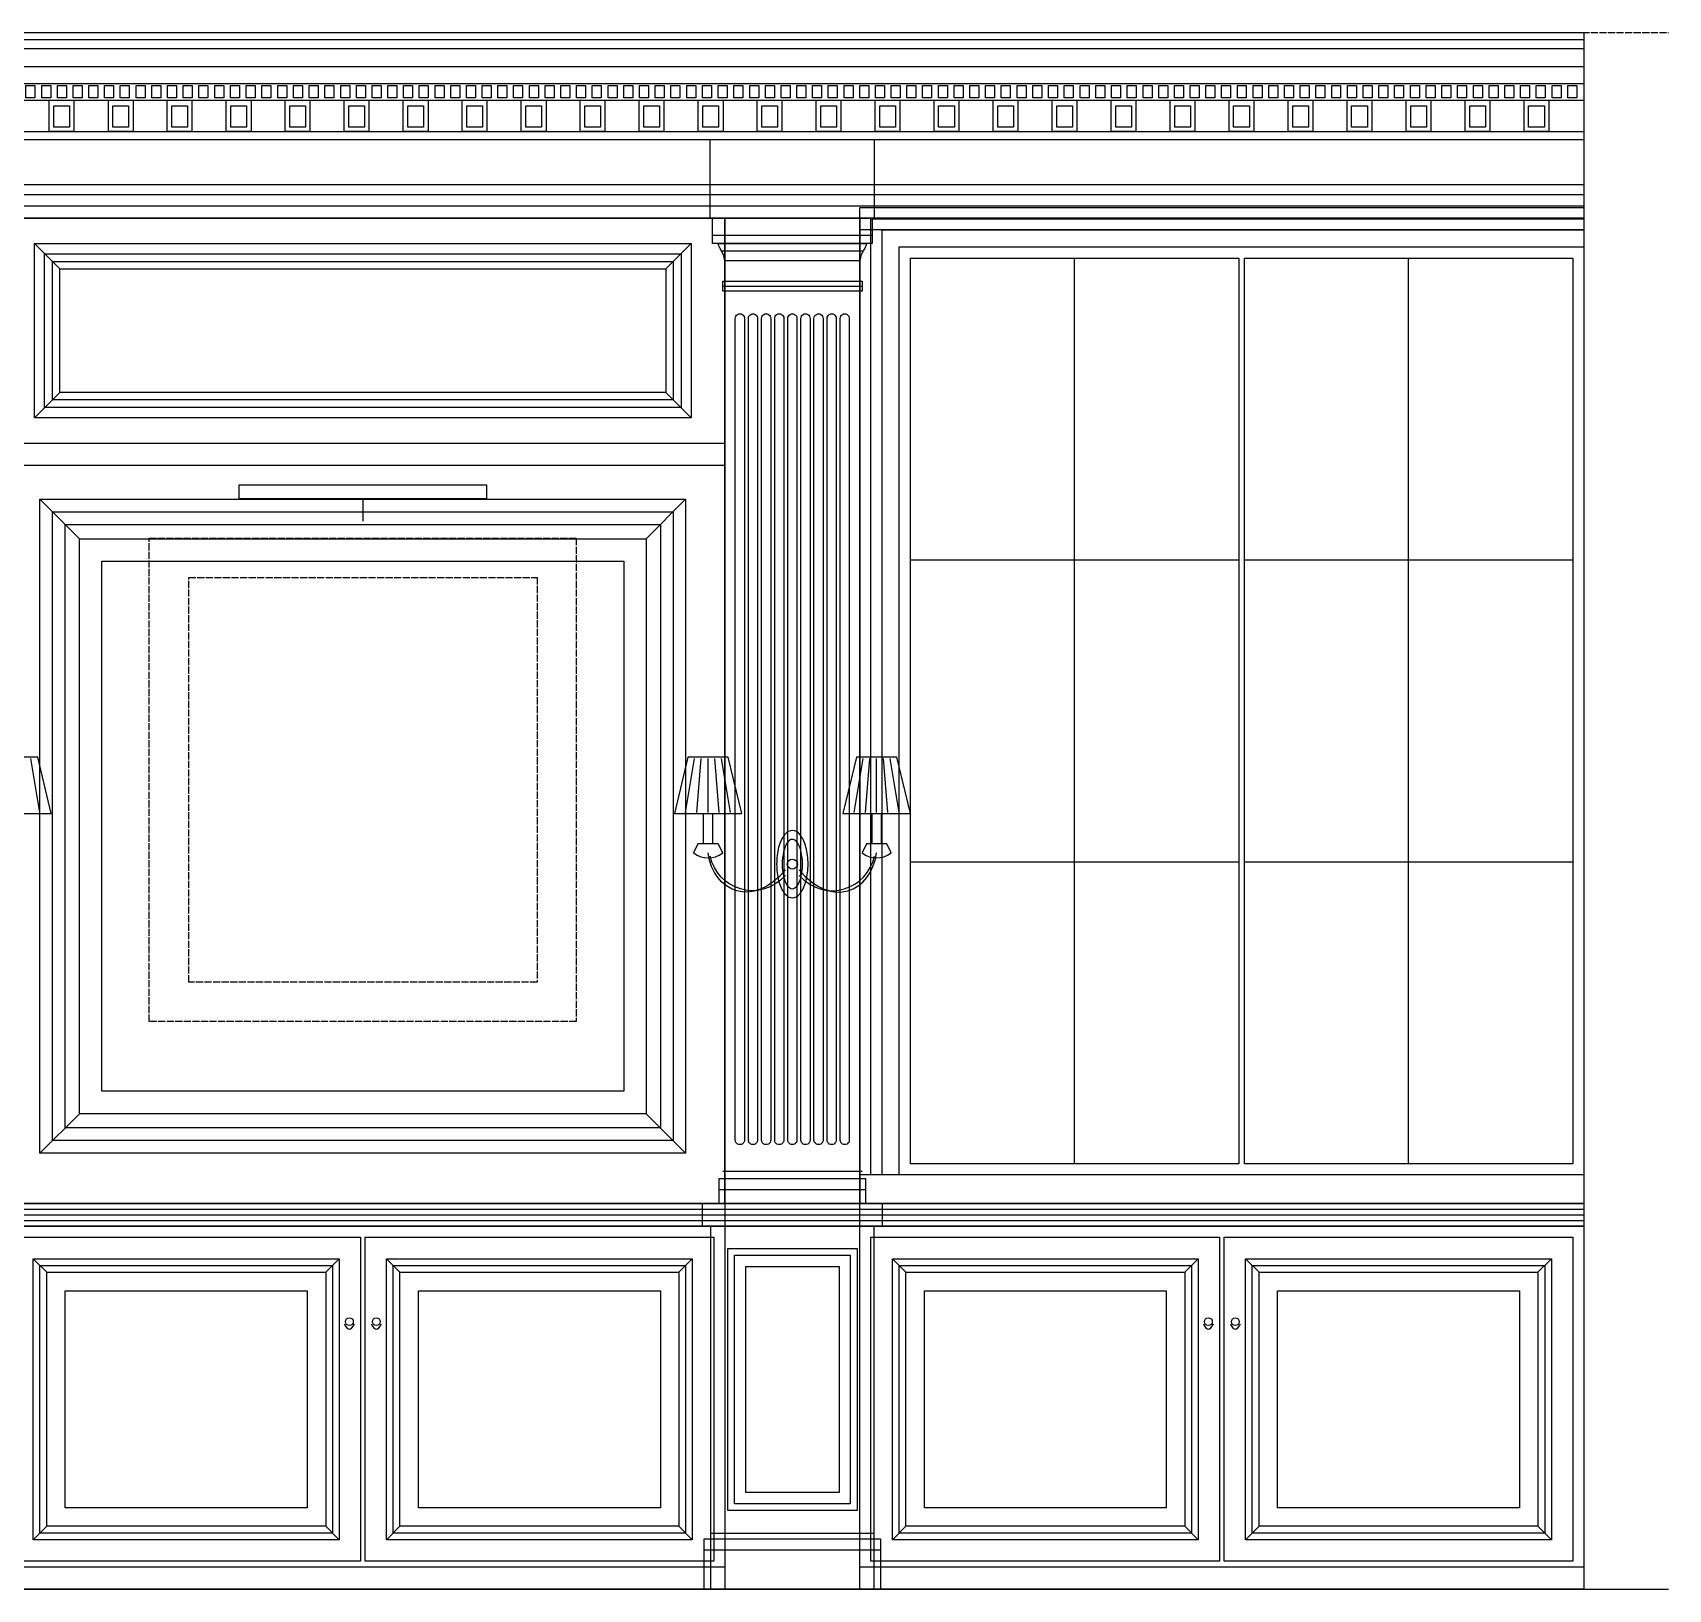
# Model space of a CAD drawing. Header units: inches. Extents: x 0 to 473, y -9 to 115.
# Drawn here: x 76.2 to 190.8, y 0 to 109 of the extents above; entities that cross this region are included whole.
import ezdxf

# ---------------------------------------------------------------- set-up
doc = ezdxf.new("R2010")
doc.units = ezdxf.units.IN
doc.header["$MEASUREMENT"] = 0
doc.linetypes.add('DASHED', pattern=[0.6, 0.5, -0.1])
doc.layers.add('Wall elevation', color=7, linetype='Continuous')

msp = doc.modelspace()

# ---------------------------------------------------------------- linework, layer by layer
at = {"layer": 'Wall elevation', "linetype": 'DASHED'}
msp.add_line((0, 109.02), (190.83, 109.02), dxfattribs=at)
at = {"layer": 'Wall elevation'}
for p, q in [((5.91, 108.54), (184.92, 108.54)), ((5.91, 107.91), (184.92, 107.91)), ((5.91, 106.65), (184.92, 106.65)), ((5.91, 105.47), (184.92, 105.47)), ((5.91, 104.29), (184.92, 104.29)), ((5.91, 102.09), (184.92, 102.09)), ((5.91, 101.54), (184.92, 101.54)), ((123.7, 96.02), (123.7, 101.54)), ((135.2, 96.02), (135.2, 101.54)), ((5.91, 98.39), (184.92, 98.39)), ((5.91, 97.68), (184.92, 97.68)), ((5.91, 96.89), (184.92, 96.89)), ((134.17, 95.24), (184.92, 95.24)), ((76.34, 94.25), (78.11, 92.48)), ((122.36, 94.25), (120.59, 92.48)), ((123.86, 94.84), (135.04, 94.84)), ((124.49, 93.74), (134.41, 93.74)), ((124.72, 93.07), (134.17, 93.07)), ((149.22, 29.8), (149.22, 93.23)), ((172.63, 29.8), (172.63, 93.23)), ((124.57, 91.26), (134.33, 91.26)), ((76.34, 82.05), (78.11, 83.82)), ((122.36, 82.05), (120.59, 83.82)), ((76.73, 76.34), (79.49, 73.58)), ((99.35, 76.38), (99.35, 74.8)), ((121.97, 76.34), (119.21, 73.58)), ((137.72, 72.09), (160.73, 72.09)), ((161.12, 72.09), (184.13, 72.09)), ((76.73, 54.41), (76.1, 58.19)), ((121.97, 54.41), (122.6, 58.19)), ((122.76, 54.41), (123.07, 58.19)), ((123.54, 54.41), (123.54, 58.19)), ((124.33, 54.41), (124.02, 58.19)), ((125.12, 54.41), (124.49, 58.19)), ((133.78, 54.41), (134.41, 58.19)), ((134.57, 54.41), (134.88, 58.19)), ((135.35, 54.41), (135.35, 58.19)), ((136.14, 54.41), (135.83, 58.19)), ((136.93, 54.41), (136.3, 58.19)), ((137.72, 50.94), (160.73, 50.94)), ((161.12, 50.94), (184.13, 50.94)), ((76.73, 30.55), (79.49, 33.31)), ((121.97, 30.55), (119.21, 33.31)), ((124.57, 29.29), (134.33, 29.29)), ((124.33, 27.99), (134.57, 27.99)), ((73.98, 26.61), (124.72, 26.61)), ((123.15, 26.61), (135.75, 26.61)), ((134.17, 26.61), (184.92, 26.61)), ((73.98, 26.22), (124.72, 26.22)), ((73.98, 25.83), (124.72, 25.83)), ((123.15, 26.22), (135.75, 26.22)), ((123.15, 25.83), (135.75, 25.83)), ((134.17, 26.22), (184.92, 26.22)), ((134.17, 25.83), (184.92, 25.83)), ((76.26, 23.15), (77.2, 22.2)), ((97.7, 23.15), (96.75, 22.2)), ((101, 23.15), (101.95, 22.2)), ((122.44, 23.15), (121.5, 22.2)), ((136.46, 23.15), (137.4, 22.2)), ((157.89, 23.15), (156.95, 22.2)), ((161.2, 23.15), (162.15, 22.2)), ((182.64, 23.15), (181.69, 22.2)), ((76.26, 3.46), (77.2, 4.41)), ((97.7, 3.46), (96.75, 4.41)), ((101, 3.46), (101.95, 4.41)), ((122.44, 3.46), (121.5, 4.41)), ((123.74, 3.94), (135.16, 3.94)), ((136.46, 3.46), (137.4, 4.41)), ((157.89, 3.46), (156.95, 4.41)), ((161.2, 3.46), (162.15, 4.41)), ((182.64, 3.46), (181.69, 4.41)), ((123.27, 2.76), (135.63, 2.76)), ((73.98, 1.57), (124.72, 1.57)), ((134.17, 1.57), (184.92, 1.57)), ((0, 0), (190.83, 0))]:
    msp.add_line(p, q, dxfattribs=at)
for points in [[(5.91, 109.02), (184.92, 109.02), (184.92, 96.02), (5.91, 96.02), (5.91, 109.02)], [(75.75, 105.31), (76.38, 105.31), (76.38, 104.45), (75.75, 104.45), (75.75, 105.31)], [(76.85, 105.31), (77.48, 105.31), (77.48, 104.45), (76.85, 104.45), (76.85, 105.31)], [(77.95, 105.31), (78.58, 105.31), (78.58, 104.45), (77.95, 104.45), (77.95, 105.31)], [(79.06, 105.31), (79.69, 105.31), (79.69, 104.45), (79.06, 104.45), (79.06, 105.31)], [(80.16, 105.31), (80.79, 105.31), (80.79, 104.45), (80.16, 104.45), (80.16, 105.31)], [(81.26, 105.31), (81.89, 105.31), (81.89, 104.45), (81.26, 104.45), (81.26, 105.31)], [(82.36, 105.31), (82.99, 105.31), (82.99, 104.45), (82.36, 104.45), (82.36, 105.31)], [(83.46, 105.31), (84.09, 105.31), (84.09, 104.45), (83.46, 104.45), (83.46, 105.31)], [(84.57, 105.31), (85.2, 105.31), (85.2, 104.45), (84.57, 104.45), (84.57, 105.31)], [(85.67, 105.31), (86.3, 105.31), (86.3, 104.45), (85.67, 104.45), (85.67, 105.31)], [(86.77, 105.31), (87.4, 105.31), (87.4, 104.45), (86.77, 104.45), (86.77, 105.31)], [(87.87, 105.31), (88.5, 105.31), (88.5, 104.45), (87.87, 104.45), (87.87, 105.31)], [(88.98, 105.31), (89.61, 105.31), (89.61, 104.45), (88.98, 104.45), (88.98, 105.31)], [(90.08, 105.31), (90.71, 105.31), (90.71, 104.45), (90.08, 104.45), (90.08, 105.31)], [(91.18, 105.31), (91.81, 105.31), (91.81, 104.45), (91.18, 104.45), (91.18, 105.31)], [(92.28, 105.31), (92.91, 105.31), (92.91, 104.45), (92.28, 104.45), (92.28, 105.31)], [(93.39, 105.31), (94.02, 105.31), (94.02, 104.45), (93.39, 104.45), (93.39, 105.31)], [(94.49, 105.31), (95.12, 105.31), (95.12, 104.45), (94.49, 104.45), (94.49, 105.31)], [(95.59, 105.31), (96.22, 105.31), (96.22, 104.45), (95.59, 104.45), (95.59, 105.31)], [(96.69, 105.31), (97.32, 105.31), (97.32, 104.45), (96.69, 104.45), (96.69, 105.31)], [(97.8, 105.31), (98.43, 105.31), (98.43, 104.45), (97.8, 104.45), (97.8, 105.31)], [(98.9, 105.31), (99.53, 105.31), (99.53, 104.45), (98.9, 104.45), (98.9, 105.31)], [(100, 105.31), (100.63, 105.31), (100.63, 104.45), (100, 104.45), (100, 105.31)], [(101.1, 105.31), (101.73, 105.31), (101.73, 104.45), (101.1, 104.45), (101.1, 105.31)], [(102.2, 105.31), (102.83, 105.31), (102.83, 104.45), (102.2, 104.45), (102.2, 105.31)], [(103.31, 105.31), (103.94, 105.31), (103.94, 104.45), (103.31, 104.45), (103.31, 105.31)], [(104.41, 105.31), (105.04, 105.31), (105.04, 104.45), (104.41, 104.45), (104.41, 105.31)], [(105.51, 105.31), (106.14, 105.31), (106.14, 104.45), (105.51, 104.45), (105.51, 105.31)], [(106.61, 105.31), (107.24, 105.31), (107.24, 104.45), (106.61, 104.45), (106.61, 105.31)], [(107.72, 105.31), (108.35, 105.31), (108.35, 104.45), (107.72, 104.45), (107.72, 105.31)], [(108.82, 105.31), (109.45, 105.31), (109.45, 104.45), (108.82, 104.45), (108.82, 105.31)], [(109.92, 105.31), (110.55, 105.31), (110.55, 104.45), (109.92, 104.45), (109.92, 105.31)], [(111.02, 105.31), (111.65, 105.31), (111.65, 104.45), (111.02, 104.45), (111.02, 105.31)], [(112.13, 105.31), (112.76, 105.31), (112.76, 104.45), (112.13, 104.45), (112.13, 105.31)], [(113.23, 105.31), (113.86, 105.31), (113.86, 104.45), (113.23, 104.45), (113.23, 105.31)], [(114.33, 105.31), (114.96, 105.31), (114.96, 104.45), (114.33, 104.45), (114.33, 105.31)], [(115.43, 105.31), (116.06, 105.31), (116.06, 104.45), (115.43, 104.45), (115.43, 105.31)], [(116.54, 105.31), (117.17, 105.31), (117.17, 104.45), (116.54, 104.45), (116.54, 105.31)], [(117.64, 105.31), (118.27, 105.31), (118.27, 104.45), (117.64, 104.45), (117.64, 105.31)], [(118.74, 105.31), (119.37, 105.31), (119.37, 104.45), (118.74, 104.45), (118.74, 105.31)], [(119.84, 105.31), (120.47, 105.31), (120.47, 104.45), (119.84, 104.45), (119.84, 105.31)], [(120.94, 105.31), (121.57, 105.31), (121.57, 104.45), (120.94, 104.45), (120.94, 105.31)], [(122.05, 105.31), (122.68, 105.31), (122.68, 104.45), (122.05, 104.45), (122.05, 105.31)], [(123.15, 105.31), (123.78, 105.31), (123.78, 104.45), (123.15, 104.45), (123.15, 105.31)], [(124.25, 105.31), (124.88, 105.31), (124.88, 104.45), (124.25, 104.45), (124.25, 105.31)], [(125.35, 105.31), (125.98, 105.31), (125.98, 104.45), (125.35, 104.45), (125.35, 105.31)], [(126.46, 105.31), (127.09, 105.31), (127.09, 104.45), (126.46, 104.45), (126.46, 105.31)], [(127.56, 105.31), (128.19, 105.31), (128.19, 104.45), (127.56, 104.45), (127.56, 105.31)], [(128.66, 105.31), (129.29, 105.31), (129.29, 104.45), (128.66, 104.45), (128.66, 105.31)], [(129.76, 105.31), (130.39, 105.31), (130.39, 104.45), (129.76, 104.45), (129.76, 105.31)], [(130.87, 105.31), (131.5, 105.31), (131.5, 104.45), (130.87, 104.45), (130.87, 105.31)], [(131.97, 105.31), (132.6, 105.31), (132.6, 104.45), (131.97, 104.45), (131.97, 105.31)], [(133.07, 105.31), (133.7, 105.31), (133.7, 104.45), (133.07, 104.45), (133.07, 105.31)], [(134.17, 105.31), (134.8, 105.31), (134.8, 104.45), (134.17, 104.45), (134.17, 105.31)], [(135.28, 105.31), (135.91, 105.31), (135.91, 104.45), (135.28, 104.45), (135.28, 105.31)], [(136.38, 105.31), (137.01, 105.31), (137.01, 104.45), (136.38, 104.45), (136.38, 105.31)], [(137.48, 105.31), (138.11, 105.31), (138.11, 104.45), (137.48, 104.45), (137.48, 105.31)], [(138.58, 105.31), (139.21, 105.31), (139.21, 104.45), (138.58, 104.45), (138.58, 105.31)], [(139.69, 105.31), (140.31, 105.31), (140.31, 104.45), (139.69, 104.45), (139.69, 105.31)], [(140.79, 105.31), (141.42, 105.31), (141.42, 104.45), (140.79, 104.45), (140.79, 105.31)], [(141.89, 105.31), (142.52, 105.31), (142.52, 104.45), (141.89, 104.45), (141.89, 105.31)], [(142.99, 105.31), (143.62, 105.31), (143.62, 104.45), (142.99, 104.45), (142.99, 105.31)], [(144.09, 105.31), (144.72, 105.31), (144.72, 104.45), (144.09, 104.45), (144.09, 105.31)], [(145.2, 105.31), (145.83, 105.31), (145.83, 104.45), (145.2, 104.45), (145.2, 105.31)], [(146.3, 105.31), (146.93, 105.31), (146.93, 104.45), (146.3, 104.45), (146.3, 105.31)], [(147.4, 105.31), (148.03, 105.31), (148.03, 104.45), (147.4, 104.45), (147.4, 105.31)], [(148.5, 105.31), (149.13, 105.31), (149.13, 104.45), (148.5, 104.45), (148.5, 105.31)], [(149.61, 105.31), (150.24, 105.31), (150.24, 104.45), (149.61, 104.45), (149.61, 105.31)], [(150.71, 105.31), (151.34, 105.31), (151.34, 104.45), (150.71, 104.45), (150.71, 105.31)], [(151.81, 105.31), (152.44, 105.31), (152.44, 104.45), (151.81, 104.45), (151.81, 105.31)], [(152.91, 105.31), (153.54, 105.31), (153.54, 104.45), (152.91, 104.45), (152.91, 105.31)], [(154.02, 105.31), (154.65, 105.31), (154.65, 104.45), (154.02, 104.45), (154.02, 105.31)], [(155.12, 105.31), (155.75, 105.31), (155.75, 104.45), (155.12, 104.45), (155.12, 105.31)], [(156.22, 105.31), (156.85, 105.31), (156.85, 104.45), (156.22, 104.45), (156.22, 105.31)], [(157.32, 105.31), (157.95, 105.31), (157.95, 104.45), (157.32, 104.45), (157.32, 105.31)], [(158.43, 105.31), (159.06, 105.31), (159.06, 104.45), (158.43, 104.45), (158.43, 105.31)], [(159.53, 105.31), (160.16, 105.31), (160.16, 104.45), (159.53, 104.45), (159.53, 105.31)], [(160.63, 105.31), (161.26, 105.31), (161.26, 104.45), (160.63, 104.45), (160.63, 105.31)], [(161.73, 105.31), (162.36, 105.31), (162.36, 104.45), (161.73, 104.45), (161.73, 105.31)], [(162.83, 105.31), (163.46, 105.31), (163.46, 104.45), (162.83, 104.45), (162.83, 105.31)], [(163.94, 105.31), (164.57, 105.31), (164.57, 104.45), (163.94, 104.45), (163.94, 105.31)], [(165.04, 105.31), (165.67, 105.31), (165.67, 104.45), (165.04, 104.45), (165.04, 105.31)], [(166.14, 105.31), (166.77, 105.31), (166.77, 104.45), (166.14, 104.45), (166.14, 105.31)], [(167.24, 105.31), (167.87, 105.31), (167.87, 104.45), (167.24, 104.45), (167.24, 105.31)], [(168.35, 105.31), (168.98, 105.31), (168.98, 104.45), (168.35, 104.45), (168.35, 105.31)], [(169.45, 105.31), (170.08, 105.31), (170.08, 104.45), (169.45, 104.45), (169.45, 105.31)], [(170.55, 105.31), (171.18, 105.31), (171.18, 104.45), (170.55, 104.45), (170.55, 105.31)], [(171.65, 105.31), (172.28, 105.31), (172.28, 104.45), (171.65, 104.45), (171.65, 105.31)], [(172.76, 105.31), (173.39, 105.31), (173.39, 104.45), (172.76, 104.45), (172.76, 105.31)], [(173.86, 105.31), (174.49, 105.31), (174.49, 104.45), (173.86, 104.45), (173.86, 105.31)], [(174.96, 105.31), (175.59, 105.31), (175.59, 104.45), (174.96, 104.45), (174.96, 105.31)], [(176.06, 105.31), (176.69, 105.31), (176.69, 104.45), (176.06, 104.45), (176.06, 105.31)], [(177.17, 105.31), (177.8, 105.31), (177.8, 104.45), (177.17, 104.45), (177.17, 105.31)], [(178.27, 105.31), (178.9, 105.31), (178.9, 104.45), (178.27, 104.45), (178.27, 105.31)], [(179.37, 105.31), (180, 105.31), (180, 104.45), (179.37, 104.45), (179.37, 105.31)], [(180.47, 105.31), (181.1, 105.31), (181.1, 104.45), (180.47, 104.45), (180.47, 105.31)], [(181.57, 105.31), (182.2, 105.31), (182.2, 104.45), (181.57, 104.45), (181.57, 105.31)], [(182.68, 105.31), (183.31, 105.31), (183.31, 104.45), (182.68, 104.45), (182.68, 105.31)], [(183.78, 105.31), (184.41, 105.31), (184.41, 104.45), (183.78, 104.45), (183.78, 105.31)], [(77.38, 104.29), (79.11, 104.29), (79.11, 102.09), (77.38, 102.09), (77.38, 104.29)], [(77.7, 103.9), (78.8, 103.9), (78.8, 102.4), (77.7, 102.4), (77.7, 103.9)], [(81.52, 104.29), (83.25, 104.29), (83.25, 102.09), (81.52, 102.09), (81.52, 104.29)], [(81.83, 103.9), (82.93, 103.9), (82.93, 102.4), (81.83, 102.4), (81.83, 103.9)], [(85.65, 104.29), (87.38, 104.29), (87.38, 102.09), (85.65, 102.09), (85.65, 104.29)], [(85.96, 103.9), (87.07, 103.9), (87.07, 102.4), (85.96, 102.4), (85.96, 103.9)], [(89.78, 104.29), (91.52, 104.29), (91.52, 102.09), (89.78, 102.09), (89.78, 104.29)], [(90.1, 103.9), (91.2, 103.9), (91.2, 102.4), (90.1, 102.4), (90.1, 103.9)], [(93.92, 104.29), (95.65, 104.29), (95.65, 102.09), (93.92, 102.09), (93.92, 104.29)], [(94.23, 103.9), (95.33, 103.9), (95.33, 102.4), (94.23, 102.4), (94.23, 103.9)], [(98.05, 104.29), (99.78, 104.29), (99.78, 102.09), (98.05, 102.09), (98.05, 104.29)], [(98.37, 103.9), (99.47, 103.9), (99.47, 102.4), (98.37, 102.4), (98.37, 103.9)], [(102.19, 104.29), (103.92, 104.29), (103.92, 102.09), (102.19, 102.09), (102.19, 104.29)], [(102.5, 103.9), (103.6, 103.9), (103.6, 102.4), (102.5, 102.4), (102.5, 103.9)], [(106.32, 104.29), (108.05, 104.29), (108.05, 102.09), (106.32, 102.09), (106.32, 104.29)], [(106.63, 103.9), (107.74, 103.9), (107.74, 102.4), (106.63, 102.4), (106.63, 103.9)], [(110.45, 104.29), (112.19, 104.29), (112.19, 102.09), (110.45, 102.09), (110.45, 104.29)], [(110.77, 103.9), (111.87, 103.9), (111.87, 102.4), (110.77, 102.4), (110.77, 103.9)], [(114.59, 104.29), (116.32, 104.29), (116.32, 102.09), (114.59, 102.09), (114.59, 104.29)], [(114.9, 103.9), (116, 103.9), (116, 102.4), (114.9, 102.4), (114.9, 103.9)], [(118.72, 104.29), (120.45, 104.29), (120.45, 102.09), (118.72, 102.09), (118.72, 104.29)], [(119.04, 103.9), (120.14, 103.9), (120.14, 102.4), (119.04, 102.4), (119.04, 103.9)], [(122.85, 104.29), (124.59, 104.29), (124.59, 102.09), (122.85, 102.09), (122.85, 104.29)], [(123.17, 103.9), (124.27, 103.9), (124.27, 102.4), (123.17, 102.4), (123.17, 103.9)], [(126.99, 104.29), (128.72, 104.29), (128.72, 102.09), (126.99, 102.09), (126.99, 104.29)], [(127.3, 103.9), (128.41, 103.9), (128.41, 102.4), (127.3, 102.4), (127.3, 103.9)], [(131.12, 104.29), (132.85, 104.29), (132.85, 102.09), (131.12, 102.09), (131.12, 104.29)], [(131.44, 103.9), (132.54, 103.9), (132.54, 102.4), (131.44, 102.4), (131.44, 103.9)], [(135.26, 104.29), (136.99, 104.29), (136.99, 102.09), (135.26, 102.09), (135.26, 104.29)], [(135.57, 103.9), (136.67, 103.9), (136.67, 102.4), (135.57, 102.4), (135.57, 103.9)], [(139.39, 104.29), (141.12, 104.29), (141.12, 102.09), (139.39, 102.09), (139.39, 104.29)], [(139.7, 103.9), (140.81, 103.9), (140.81, 102.4), (139.7, 102.4), (139.7, 103.9)], [(143.52, 104.29), (145.26, 104.29), (145.26, 102.09), (143.52, 102.09), (143.52, 104.29)], [(143.84, 103.9), (144.94, 103.9), (144.94, 102.4), (143.84, 102.4), (143.84, 103.9)], [(147.66, 104.29), (149.39, 104.29), (149.39, 102.09), (147.66, 102.09), (147.66, 104.29)], [(147.97, 103.9), (149.07, 103.9), (149.07, 102.4), (147.97, 102.4), (147.97, 103.9)], [(151.79, 104.29), (153.52, 104.29), (153.52, 102.09), (151.79, 102.09), (151.79, 104.29)], [(152.11, 103.9), (153.21, 103.9), (153.21, 102.4), (152.11, 102.4), (152.11, 103.9)], [(155.93, 104.29), (157.66, 104.29), (157.66, 102.09), (155.93, 102.09), (155.93, 104.29)], [(156.24, 103.9), (157.34, 103.9), (157.34, 102.4), (156.24, 102.4), (156.24, 103.9)], [(160.06, 104.29), (161.79, 104.29), (161.79, 102.09), (160.06, 102.09), (160.06, 104.29)], [(160.37, 103.9), (161.48, 103.9), (161.48, 102.4), (160.37, 102.4), (160.37, 103.9)], [(164.19, 104.29), (165.93, 104.29), (165.93, 102.09), (164.19, 102.09), (164.19, 104.29)], [(164.51, 103.9), (165.61, 103.9), (165.61, 102.4), (164.51, 102.4), (164.51, 103.9)], [(168.33, 104.29), (170.06, 104.29), (170.06, 102.09), (168.33, 102.09), (168.33, 104.29)], [(168.64, 103.9), (169.74, 103.9), (169.74, 102.4), (168.64, 102.4), (168.64, 103.9)], [(172.46, 104.29), (174.19, 104.29), (174.19, 102.09), (172.46, 102.09), (172.46, 104.29)], [(172.78, 103.9), (173.88, 103.9), (173.88, 102.4), (172.78, 102.4), (172.78, 103.9)], [(176.59, 104.29), (178.33, 104.29), (178.33, 102.09), (176.59, 102.09), (176.59, 104.29)], [(176.91, 103.9), (178.01, 103.9), (178.01, 102.4), (176.91, 102.4), (176.91, 103.9)], [(180.73, 104.29), (182.46, 104.29), (182.46, 102.09), (180.73, 102.09), (180.73, 104.29)], [(181.04, 103.9), (182.15, 103.9), (182.15, 102.4), (181.04, 102.4), (181.04, 103.9)], [(134.17, 96.77), (184.92, 96.77), (184.92, 29.02), (134.17, 29.02), (134.17, 96.77)], [(134.17, 96.77), (184.92, 96.77), (184.92, 96.02), (134.17, 96.02), (134.17, 96.77)], [(73.98, 96.02), (124.72, 96.02), (124.72, 27.01), (73.98, 27.01), (73.98, 96.02)], [(123.86, 96.02), (135.04, 96.02), (135.04, 94.25), (123.86, 94.25), (123.86, 96.02)], [(124.72, 96.02), (134.17, 96.02), (134.17, 27.01), (124.72, 27.01), (124.72, 96.02)], [(134.17, 96.02), (184.92, 96.02), (184.92, 27.01), (134.17, 27.01), (134.17, 96.02)], [(134.96, 95.98), (184.92, 95.98), (184.92, 29.02), (134.96, 29.02), (134.96, 95.98)], [(135.75, 95.2), (184.92, 95.2), (184.92, 29.02), (135.75, 29.02), (135.75, 95.2)], [(76.34, 94.25), (122.36, 94.25), (122.36, 82.05), (76.34, 82.05), (76.34, 94.25)], [(124.25, 94.25), (134.65, 94.25)], [(136.93, 94.02), (184.92, 94.02), (184.92, 29.02), (136.93, 29.02), (136.93, 94.02)], [(77.05, 93.54), (121.65, 93.54), (121.65, 82.76), (77.05, 82.76), (77.05, 93.54)], [(77.6, 92.99), (121.1, 92.99), (121.1, 83.31), (77.6, 83.31), (77.6, 92.99)], [(137.72, 93.23), (160.73, 93.23), (160.73, 29.8), (137.72, 29.8), (137.72, 93.23)], [(161.12, 93.23), (184.13, 93.23), (184.13, 29.8), (161.12, 29.8), (161.12, 93.23)], [(78.11, 92.48), (120.59, 92.48), (120.59, 83.82), (78.11, 83.82), (78.11, 92.48)], [(124.57, 91.61), (134.33, 91.61), (134.33, 90.91), (124.57, 90.91), (124.57, 91.61)], [(125.45, 31.46), (125.45, 89.01)], [(125.77, 89.33), (125.77, 89.33)], [(126.1, 89.01), (126.1, 31.46)], [(126.37, 31.46), (126.37, 89.01)], [(126.69, 89.33), (126.69, 89.33)], [(127.01, 89.01), (127.01, 31.46)], [(127.29, 31.46), (127.29, 89.01)], [(127.61, 89.33), (127.61, 89.33)], [(127.93, 89.01), (127.93, 31.46)], [(128.21, 31.46), (128.21, 89.01)], [(128.53, 89.33), (128.53, 89.33)], [(128.85, 89.01), (128.85, 31.46)], [(129.13, 31.46), (129.13, 89.01)], [(129.45, 89.33), (129.45, 89.33)], [(129.77, 89.01), (129.77, 31.46)], [(130.05, 31.46), (130.05, 89.01)], [(130.37, 89.33), (130.37, 89.33)], [(130.69, 89.01), (130.69, 31.46)], [(130.96, 31.46), (130.96, 89.01)], [(131.29, 89.33), (131.29, 89.33)], [(131.61, 89.01), (131.61, 31.46)], [(131.88, 31.46), (131.88, 89.01)], [(132.2, 89.33), (132.2, 89.33)], [(132.53, 89.01), (132.53, 31.46)], [(132.8, 31.46), (132.8, 89.01)], [(133.12, 89.33), (133.12, 89.33)], [(133.44, 89.01), (133.44, 31.46)], [(73.98, 80.28), (124.72, 80.28), (124.72, 78.7), (73.98, 78.7), (73.98, 80.28)], [(90.69, 77.36), (108.01, 77.36), (108.01, 76.38), (90.69, 76.38), (90.69, 77.36)], [(76.73, 76.34), (121.97, 76.34), (121.97, 30.55), (76.73, 30.55), (76.73, 76.34)], [(77.6, 75.47), (121.1, 75.47), (121.1, 31.42), (77.6, 31.42), (77.6, 75.47)], [(78.5, 74.57), (120.2, 74.57), (120.2, 32.32), (78.5, 32.32), (78.5, 74.57)], [(79.49, 73.58), (119.21, 73.58), (119.21, 33.31), (79.49, 33.31), (79.49, 73.58)], [(81.06, 72.01), (117.64, 72.01), (117.64, 34.88), (81.06, 34.88), (81.06, 72.01)], [(72.8, 54.33), (77.52, 54.33), (76.57, 58.27), (73.74, 58.27), (72.8, 54.33)], [(121.18, 54.33), (125.91, 54.33), (124.96, 58.27), (122.13, 58.27), (121.18, 54.33)], [(132.99, 54.33), (137.72, 54.33), (136.77, 58.27), (133.94, 58.27), (132.99, 54.33)], [(123.23, 54.33), (123.86, 54.33), (123.86, 52.2), (123.23, 52.2), (123.23, 54.33)], [(135.04, 54.33), (135.67, 54.33), (135.67, 52.2), (135.04, 52.2), (135.04, 54.33)], [(124.57, 51.57), (124.25, 52.2), (122.83, 52.2), (122.52, 51.57)], [(136.38, 51.57), (136.06, 52.2), (134.65, 52.2), (134.33, 51.57)], [(125.77, 31.14), (125.77, 31.14)], [(126.69, 31.14), (126.69, 31.14)], [(127.61, 31.14), (127.61, 31.14)], [(128.53, 31.14), (128.53, 31.14)], [(129.45, 31.14), (129.45, 31.14)], [(130.37, 31.14), (130.37, 31.14)], [(131.29, 31.14), (131.29, 31.14)], [(132.2, 31.14), (132.2, 31.14)], [(133.12, 31.14), (133.12, 31.14)], [(124.33, 28.78), (134.57, 28.78), (134.57, 27.01), (124.33, 27.01), (124.33, 28.78)], [(73.98, 27.01), (124.72, 27.01), (124.72, 25.43), (73.98, 25.43), (73.98, 27.01)], [(123.15, 27.01), (135.75, 27.01), (135.75, 25.43), (123.15, 25.43), (123.15, 27.01)], [(134.17, 27.01), (184.92, 27.01), (184.92, 25.43), (134.17, 25.43), (134.17, 27.01)], [(73.98, 25.43), (124.72, 25.43), (124.72, 0), (73.98, 0), (73.98, 25.43)], [(123.74, 25.43), (135.16, 25.43), (135.16, 0), (123.74, 0), (123.74, 25.43)], [(134.17, 25.43), (184.92, 25.43), (184.92, 0), (134.17, 0), (134.17, 25.43)], [(74.76, 24.65), (99.19, 24.65), (99.19, 1.97), (74.76, 1.97), (74.76, 24.65)], [(99.51, 24.65), (123.94, 24.65), (123.94, 1.97), (99.51, 1.97), (99.51, 24.65)], [(134.96, 24.65), (159.39, 24.65), (159.39, 1.97), (134.96, 1.97), (134.96, 24.65)], [(159.7, 24.65), (184.13, 24.65), (184.13, 1.97), (159.7, 1.97), (159.7, 24.65)], [(76.26, 23.15), (97.7, 23.15), (97.7, 3.46), (76.26, 3.46), (76.26, 23.15)], [(101, 23.15), (122.44, 23.15), (122.44, 3.46), (101, 3.46), (101, 23.15)], [(124.92, 23.86), (133.98, 23.86), (133.98, 5.51), (124.92, 5.51), (124.92, 23.86)], [(125.39, 23.39), (133.5, 23.39), (133.5, 5.98), (125.39, 5.98), (125.39, 23.39)], [(136.46, 23.15), (157.89, 23.15), (157.89, 3.46), (136.46, 3.46), (136.46, 23.15)], [(161.2, 23.15), (182.64, 23.15), (182.64, 3.46), (161.2, 3.46), (161.2, 23.15)], [(76.73, 22.68), (97.22, 22.68), (97.22, 3.94), (76.73, 3.94), (76.73, 22.68)], [(77.2, 22.2), (96.75, 22.2), (96.75, 4.41), (77.2, 4.41), (77.2, 22.2)], [(101.48, 22.68), (121.97, 22.68), (121.97, 3.94), (101.48, 3.94), (101.48, 22.68)], [(101.95, 22.2), (121.5, 22.2), (121.5, 4.41), (101.95, 4.41), (101.95, 22.2)], [(126.18, 22.6), (132.72, 22.6), (132.72, 6.77), (126.18, 6.77), (126.18, 22.6)], [(136.93, 22.68), (157.42, 22.68), (157.42, 3.94), (136.93, 3.94), (136.93, 22.68)], [(137.4, 22.2), (156.95, 22.2), (156.95, 4.41), (137.4, 4.41), (137.4, 22.2)], [(161.67, 22.68), (182.17, 22.68), (182.17, 3.94), (161.67, 3.94), (161.67, 22.68)], [(162.15, 22.2), (181.69, 22.2), (181.69, 4.41), (162.15, 4.41), (162.15, 22.2)], [(78.5, 20.91), (95.45, 20.91), (95.45, 5.71), (78.5, 5.71), (78.5, 20.91)], [(103.25, 20.91), (120.2, 20.91), (120.2, 5.71), (103.25, 5.71), (103.25, 20.91)], [(138.7, 20.91), (155.65, 20.91), (155.65, 5.71), (138.7, 5.71), (138.7, 20.91)], [(163.44, 20.91), (180.39, 20.91), (180.39, 5.71), (163.44, 5.71), (163.44, 20.91)], [(123.27, 3.54), (135.63, 3.54), (135.63, 0), (123.27, 0), (123.27, 3.54)]]:
    msp.add_lwpolyline(points, dxfattribs=at)
at = {"layer": 'Wall elevation', "linetype": 'DASHED'}
for points in [[(84.39, 73.62), (114.31, 73.62), (114.31, 39.76), (84.39, 39.76), (84.39, 73.62)], [(87.15, 70.87), (111.56, 70.87), (111.56, 42.52), (87.15, 42.52), (87.15, 70.87)]]:
    msp.add_lwpolyline(points, dxfattribs=at)
at = {"layer": 'Wall elevation'}
for centre, radius in [((129.45, 50.79), 0.354), ((98.41, 18.74), 0.276), ((100.3, 18.74), 0.276), ((158.6, 18.74), 0.276), ((160.49, 18.74), 0.276)]:
    msp.add_circle(centre, radius, dxfattribs=at)
for points in [[(124.72, 93.07), (124.65, 93.66), (124.25, 93.98), (124.25, 94.25)], [(134.65, 94.25), (134.65, 93.98), (134.25, 93.66), (134.17, 93.07)], [(122.52, 51.57), (123.2, 51.1), (123.88, 51.1), (124.57, 51.57)], [(128.98, 50.39), (126.69, 47.64), (123.94, 48.82), (123.54, 51.57)], [(129.92, 50.39), (132.2, 47.64), (134.96, 48.82), (135.35, 51.57)], [(134.33, 51.57), (135.01, 51.1), (135.7, 51.1), (136.38, 51.57)], [(128.98, 50), (127.09, 47.95), (124.17, 49.06), (123.7, 51.34)], [(129.92, 50), (131.81, 47.95), (134.72, 49.06), (135.2, 51.34)], [(98.05, 18.58), (98.29, 18.11), (98.52, 18.11), (98.76, 18.58)], [(99.94, 18.58), (100.18, 18.11), (100.41, 18.11), (100.65, 18.58)], [(158.25, 18.58), (158.48, 18.11), (158.72, 18.11), (158.96, 18.58)], [(160.14, 18.58), (160.37, 18.11), (160.61, 18.11), (160.85, 18.58)]]:
    msp.add_open_spline(points, degree=3, dxfattribs=at)
for points, knots in [([(125.45, 89.01), (125.45, 89.07), (125.47, 89.12), (125.5, 89.17), (125.52, 89.22), (125.56, 89.26), (125.61, 89.29), (125.66, 89.32), (125.72, 89.33), (125.77, 89.33)], [0, 0, 0, 0, 1, 1, 1, 2, 2, 2, 3, 3, 3, 3]), ([(125.77, 89.33), (125.83, 89.33), (125.89, 89.32), (125.93, 89.29), (125.98, 89.26), (126.02, 89.22), (126.05, 89.17), (126.08, 89.12), (126.1, 89.07), (126.1, 89.01)], [0, 0, 0, 0, 1, 1, 1, 2, 2, 2, 3, 3, 3, 3]), ([(126.37, 89.01), (126.37, 89.07), (126.39, 89.12), (126.41, 89.17), (126.44, 89.22), (126.48, 89.26), (126.53, 89.29), (126.58, 89.32), (126.64, 89.33), (126.69, 89.33)], [0, 0, 0, 0, 1, 1, 1, 2, 2, 2, 3, 3, 3, 3]), ([(126.69, 89.33), (126.75, 89.33), (126.8, 89.32), (126.85, 89.29), (126.9, 89.26), (126.94, 89.22), (126.97, 89.17), (127, 89.12), (127.01, 89.07), (127.01, 89.01)], [0, 0, 0, 0, 1, 1, 1, 2, 2, 2, 3, 3, 3, 3]), ([(127.29, 89.01), (127.29, 89.07), (127.31, 89.12), (127.33, 89.17), (127.36, 89.22), (127.4, 89.26), (127.45, 89.29), (127.5, 89.32), (127.56, 89.33), (127.61, 89.33)], [0, 0, 0, 0, 1, 1, 1, 2, 2, 2, 3, 3, 3, 3]), ([(127.61, 89.33), (127.67, 89.33), (127.72, 89.32), (127.77, 89.29), (127.82, 89.26), (127.86, 89.22), (127.89, 89.17), (127.92, 89.12), (127.93, 89.07), (127.93, 89.01)], [0, 0, 0, 0, 1, 1, 1, 2, 2, 2, 3, 3, 3, 3]), ([(128.21, 89.01), (128.21, 89.07), (128.22, 89.12), (128.25, 89.17), (128.28, 89.22), (128.32, 89.26), (128.37, 89.29), (128.42, 89.32), (128.47, 89.33), (128.53, 89.33)], [0, 0, 0, 0, 1, 1, 1, 2, 2, 2, 3, 3, 3, 3]), ([(128.53, 89.33), (128.59, 89.33), (128.64, 89.32), (128.69, 89.29), (128.74, 89.26), (128.78, 89.22), (128.81, 89.17), (128.84, 89.12), (128.85, 89.07), (128.85, 89.01)], [0, 0, 0, 0, 1, 1, 1, 2, 2, 2, 3, 3, 3, 3]), ([(129.13, 89.01), (129.13, 89.07), (129.14, 89.12), (129.17, 89.17), (129.2, 89.22), (129.24, 89.26), (129.29, 89.29), (129.34, 89.32), (129.39, 89.33), (129.45, 89.33)], [0, 0, 0, 0, 1, 1, 1, 2, 2, 2, 3, 3, 3, 3]), ([(129.45, 89.33), (129.51, 89.33), (129.56, 89.32), (129.61, 89.29), (129.66, 89.26), (129.7, 89.22), (129.73, 89.17), (129.76, 89.12), (129.77, 89.07), (129.77, 89.01)], [0, 0, 0, 0, 1, 1, 1, 2, 2, 2, 3, 3, 3, 3]), ([(130.05, 89.01), (130.05, 89.07), (130.06, 89.12), (130.09, 89.17), (130.12, 89.22), (130.16, 89.26), (130.21, 89.29), (130.26, 89.32), (130.31, 89.33), (130.37, 89.33)], [0, 0, 0, 0, 1, 1, 1, 2, 2, 2, 3, 3, 3, 3]), ([(130.37, 89.33), (130.42, 89.33), (130.48, 89.32), (130.53, 89.29), (130.58, 89.26), (130.62, 89.22), (130.65, 89.17), (130.67, 89.12), (130.69, 89.07), (130.69, 89.01)], [0, 0, 0, 0, 1, 1, 1, 2, 2, 2, 3, 3, 3, 3]), ([(130.96, 89.01), (130.96, 89.07), (130.98, 89.12), (131.01, 89.17), (131.04, 89.22), (131.08, 89.26), (131.13, 89.29), (131.17, 89.32), (131.23, 89.33), (131.29, 89.33)], [0, 0, 0, 0, 1, 1, 1, 2, 2, 2, 3, 3, 3, 3]), ([(131.29, 89.33), (131.34, 89.33), (131.4, 89.32), (131.45, 89.29), (131.5, 89.26), (131.54, 89.22), (131.56, 89.17), (131.59, 89.12), (131.61, 89.07), (131.61, 89.01)], [0, 0, 0, 0, 1, 1, 1, 2, 2, 2, 3, 3, 3, 3]), ([(131.88, 89.01), (131.88, 89.07), (131.9, 89.12), (131.93, 89.17), (131.95, 89.22), (131.99, 89.26), (132.04, 89.29), (132.09, 89.32), (132.15, 89.33), (132.2, 89.33)], [0, 0, 0, 0, 1, 1, 1, 2, 2, 2, 3, 3, 3, 3]), ([(132.2, 89.33), (132.26, 89.33), (132.32, 89.32), (132.37, 89.29), (132.41, 89.26), (132.45, 89.22), (132.48, 89.17), (132.51, 89.12), (132.53, 89.07), (132.53, 89.01)], [0, 0, 0, 0, 1, 1, 1, 2, 2, 2, 3, 3, 3, 3]), ([(132.8, 89.01), (132.8, 89.07), (132.82, 89.12), (132.85, 89.17), (132.87, 89.22), (132.91, 89.26), (132.96, 89.29), (133.01, 89.32), (133.07, 89.33), (133.12, 89.33)], [0, 0, 0, 0, 1, 1, 1, 2, 2, 2, 3, 3, 3, 3]), ([(133.12, 89.33), (133.18, 89.33), (133.24, 89.32), (133.28, 89.29), (133.33, 89.26), (133.37, 89.22), (133.4, 89.17), (133.43, 89.12), (133.44, 89.07), (133.44, 89.01)], [0, 0, 0, 0, 1, 1, 1, 2, 2, 2, 3, 3, 3, 3]), ([(130.55, 50.79), (130.55, 50.37), (130.5, 49.97), (130.4, 49.61), (130.31, 49.25), (130.17, 48.95), (130, 48.74), (129.83, 48.53), (129.64, 48.43), (129.45, 48.43), (129.26, 48.43), (129.07, 48.53), (128.9, 48.74), (128.73, 48.95), (128.59, 49.25), (128.49, 49.61), (128.4, 49.97), (128.35, 50.37), (128.35, 50.79), (128.35, 51.2), (128.4, 51.61), (128.49, 51.97), (128.59, 52.33), (128.73, 52.63), (128.9, 52.83), (129.07, 53.04), (129.26, 53.15), (129.45, 53.15), (129.64, 53.15), (129.83, 53.04), (130, 52.83), (130.17, 52.63), (130.31, 52.33), (130.4, 51.97), (130.5, 51.61), (130.55, 51.2), (130.55, 50.79)], [0, 0, 0, 0, 1, 1, 1, 2, 2, 2, 3, 3, 3, 4, 4, 4, 5, 5, 5, 6, 6, 6, 7, 7, 7, 8, 8, 8, 9, 9, 9, 10, 10, 10, 11, 11, 11, 12, 12, 12, 12]), ([(130.16, 50.79), (130.16, 50.48), (130.12, 50.18), (130.06, 49.92), (130, 49.66), (129.91, 49.44), (129.8, 49.29), (129.7, 49.14), (129.57, 49.06), (129.45, 49.06), (129.32, 49.06), (129.2, 49.14), (129.09, 49.29), (128.99, 49.44), (128.9, 49.66), (128.84, 49.92), (128.77, 50.18), (128.74, 50.48), (128.74, 50.79), (128.74, 51.09), (128.77, 51.39), (128.84, 51.65), (128.9, 51.92), (128.99, 52.14), (129.09, 52.29), (129.2, 52.44), (129.32, 52.52), (129.45, 52.52), (129.57, 52.52), (129.7, 52.44), (129.8, 52.29), (129.91, 52.14), (130, 51.92), (130.06, 51.65), (130.12, 51.39), (130.16, 51.09), (130.16, 50.79)], [0, 0, 0, 0, 1, 1, 1, 2, 2, 2, 3, 3, 3, 4, 4, 4, 5, 5, 5, 6, 6, 6, 7, 7, 7, 8, 8, 8, 9, 9, 9, 10, 10, 10, 11, 11, 11, 12, 12, 12, 12]), ([(125.77, 31.14), (125.72, 31.14), (125.66, 31.16), (125.61, 31.18), (125.56, 31.21), (125.52, 31.25), (125.5, 31.3), (125.47, 31.35), (125.45, 31.41), (125.45, 31.46)], [0, 0, 0, 0, 1, 1, 1, 2, 2, 2, 3, 3, 3, 3]), ([(126.1, 31.46), (126.1, 31.41), (126.08, 31.35), (126.05, 31.3), (126.02, 31.25), (125.98, 31.21), (125.93, 31.18), (125.89, 31.16), (125.83, 31.14), (125.77, 31.14)], [0, 0, 0, 0, 1, 1, 1, 2, 2, 2, 3, 3, 3, 3]), ([(126.69, 31.14), (126.64, 31.14), (126.58, 31.16), (126.53, 31.18), (126.48, 31.21), (126.44, 31.25), (126.41, 31.3), (126.39, 31.35), (126.37, 31.41), (126.37, 31.46)], [0, 0, 0, 0, 1, 1, 1, 2, 2, 2, 3, 3, 3, 3]), ([(127.01, 31.46), (127.01, 31.41), (127, 31.35), (126.97, 31.3), (126.94, 31.25), (126.9, 31.21), (126.85, 31.18), (126.8, 31.16), (126.75, 31.14), (126.69, 31.14)], [0, 0, 0, 0, 1, 1, 1, 2, 2, 2, 3, 3, 3, 3]), ([(127.61, 31.14), (127.56, 31.14), (127.5, 31.16), (127.45, 31.18), (127.4, 31.21), (127.36, 31.25), (127.33, 31.3), (127.31, 31.35), (127.29, 31.41), (127.29, 31.46)], [0, 0, 0, 0, 1, 1, 1, 2, 2, 2, 3, 3, 3, 3]), ([(127.93, 31.46), (127.93, 31.41), (127.92, 31.35), (127.89, 31.3), (127.86, 31.25), (127.82, 31.21), (127.77, 31.18), (127.72, 31.16), (127.67, 31.14), (127.61, 31.14)], [0, 0, 0, 0, 1, 1, 1, 2, 2, 2, 3, 3, 3, 3]), ([(128.53, 31.14), (128.47, 31.14), (128.42, 31.16), (128.37, 31.18), (128.32, 31.21), (128.28, 31.25), (128.25, 31.3), (128.22, 31.35), (128.21, 31.41), (128.21, 31.46)], [0, 0, 0, 0, 1, 1, 1, 2, 2, 2, 3, 3, 3, 3]), ([(128.85, 31.46), (128.85, 31.41), (128.84, 31.35), (128.81, 31.3), (128.78, 31.25), (128.74, 31.21), (128.69, 31.18), (128.64, 31.16), (128.59, 31.14), (128.53, 31.14)], [0, 0, 0, 0, 1, 1, 1, 2, 2, 2, 3, 3, 3, 3]), ([(129.45, 31.14), (129.39, 31.14), (129.34, 31.16), (129.29, 31.18), (129.24, 31.21), (129.2, 31.25), (129.17, 31.3), (129.14, 31.35), (129.13, 31.41), (129.13, 31.46)], [0, 0, 0, 0, 1, 1, 1, 2, 2, 2, 3, 3, 3, 3]), ([(129.77, 31.46), (129.77, 31.41), (129.76, 31.35), (129.73, 31.3), (129.7, 31.25), (129.66, 31.21), (129.61, 31.18), (129.56, 31.16), (129.51, 31.14), (129.45, 31.14)], [0, 0, 0, 0, 1, 1, 1, 2, 2, 2, 3, 3, 3, 3]), ([(130.37, 31.14), (130.31, 31.14), (130.26, 31.16), (130.21, 31.18), (130.16, 31.21), (130.12, 31.25), (130.09, 31.3), (130.06, 31.35), (130.05, 31.41), (130.05, 31.46)], [0, 0, 0, 0, 1, 1, 1, 2, 2, 2, 3, 3, 3, 3]), ([(130.69, 31.46), (130.69, 31.41), (130.67, 31.35), (130.65, 31.3), (130.62, 31.25), (130.58, 31.21), (130.53, 31.18), (130.48, 31.16), (130.42, 31.14), (130.37, 31.14)], [0, 0, 0, 0, 1, 1, 1, 2, 2, 2, 3, 3, 3, 3]), ([(131.29, 31.14), (131.23, 31.14), (131.17, 31.16), (131.13, 31.18), (131.08, 31.21), (131.04, 31.25), (131.01, 31.3), (130.98, 31.35), (130.96, 31.41), (130.96, 31.46)], [0, 0, 0, 0, 1, 1, 1, 2, 2, 2, 3, 3, 3, 3]), ([(131.61, 31.46), (131.61, 31.41), (131.59, 31.35), (131.56, 31.3), (131.54, 31.25), (131.5, 31.21), (131.45, 31.18), (131.4, 31.16), (131.34, 31.14), (131.29, 31.14)], [0, 0, 0, 0, 1, 1, 1, 2, 2, 2, 3, 3, 3, 3]), ([(132.2, 31.14), (132.15, 31.14), (132.09, 31.16), (132.04, 31.18), (131.99, 31.21), (131.95, 31.25), (131.93, 31.3), (131.9, 31.35), (131.88, 31.41), (131.88, 31.46)], [0, 0, 0, 0, 1, 1, 1, 2, 2, 2, 3, 3, 3, 3]), ([(132.53, 31.46), (132.53, 31.41), (132.51, 31.35), (132.48, 31.3), (132.45, 31.25), (132.41, 31.21), (132.37, 31.18), (132.32, 31.16), (132.26, 31.14), (132.2, 31.14)], [0, 0, 0, 0, 1, 1, 1, 2, 2, 2, 3, 3, 3, 3]), ([(133.12, 31.14), (133.07, 31.14), (133.01, 31.16), (132.96, 31.18), (132.91, 31.21), (132.87, 31.25), (132.85, 31.3), (132.82, 31.35), (132.8, 31.41), (132.8, 31.46)], [0, 0, 0, 0, 1, 1, 1, 2, 2, 2, 3, 3, 3, 3]), ([(133.44, 31.46), (133.44, 31.41), (133.43, 31.35), (133.4, 31.3), (133.37, 31.25), (133.33, 31.21), (133.28, 31.18), (133.24, 31.16), (133.18, 31.14), (133.12, 31.14)], [0, 0, 0, 0, 1, 1, 1, 2, 2, 2, 3, 3, 3, 3])]:
    msp.add_open_spline(points, degree=3, knots=knots, dxfattribs=at)

doc.saveas('drawing.dxf')
